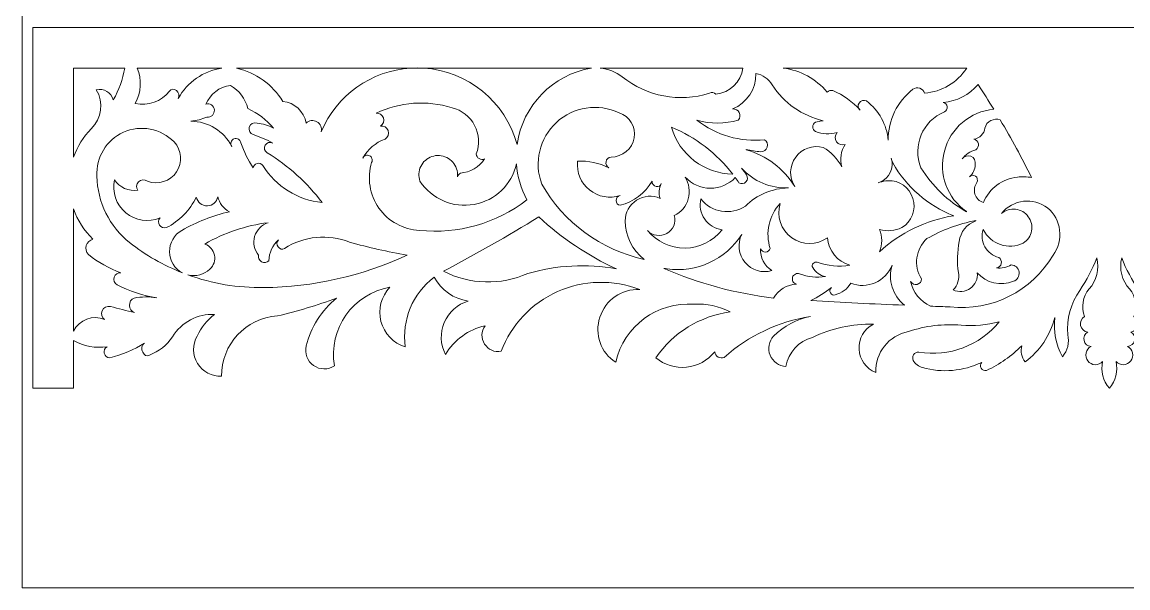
# Model space of a CAD drawing. Header units: millimetres. Extents: x 4332 to 4576, y 671 to 926.
# Drawn here: x 4332.3 to 4435.1, y 670.6 to 723.1 of the extents above; entities that cross this region are included whole.
import ezdxf

# ---------------------------------------------------------------- set-up
doc = ezdxf.new("R2010")
doc.units = ezdxf.units.MM
doc.header["$MEASUREMENT"] = 0
doc.layers.add('SITARA ALL', color=18, linetype='Continuous', true_color=0x000000)

msp = doc.modelspace()

# ---------------------------------------------------------------- linework, layer by layer
at = {"layer": 'SITARA ALL', "lineweight": 9}
for points, knots in [([(4332.34, 792.56), (4332.34, 792.56), (4576.34, 792.56), (4576.34, 792.56), (4576.34, 792.56), (4576.34, 670.56), (4576.34, 670.56), (4576.34, 670.56), (4332.34, 670.56), (4332.34, 670.56), (4332.34, 670.56), (4332.34, 792.56), (4332.34, 792.56)], [0, 0, 0, 0, 0.25, 0.25, 0.25, 0.5, 0.5, 0.5, 0.75, 0.75, 0.75, 1, 1, 1, 1]), ([(4533.34, 722.58), (4533.34, 722.58), (4463.62, 722.58), (4463.62, 722.58), (4463.62, 722.58), (4433.34, 722.58), (4433.34, 722.58), (4433.34, 722.58), (4403.05, 722.58), (4403.05, 722.58), (4403.05, 722.58), (4333.34, 722.58), (4333.34, 722.58), (4333.34, 722.58), (4333.34, 689.09), (4333.34, 689.09), (4333.34, 689.09), (4337.11, 689.09), (4337.11, 689.09), (4337.11, 689.09), (4337.11, 693.52), (4337.11, 693.52), (4338.05, 692.99), (4339.15, 692.79), (4340.23, 692.95), (4340.01, 692.82), (4339.91, 692.58), (4339.97, 692.34), (4340.03, 692.1), (4340.23, 691.93), (4340.48, 691.92), (4341.63, 692.2), (4342.72, 692.66), (4343.72, 693.29), (4343.44, 693.1), (4343.36, 692.73), (4343.54, 692.45), (4343.72, 692.16), (4343.88, 692), (4344.17, 692.17), (4345.04, 692.5), (4345.79, 693.09), (4346.31, 693.87), (4347.13, 695.22), (4348.63, 696.02), (4350.21, 695.95), (4349.53, 695.41), (4348.97, 694.73), (4348.59, 693.94), (4348.14, 693.15), (4348.16, 692.17), (4348.64, 691.4), (4349.11, 690.62), (4349.96, 690.16), (4350.87, 690.2), (4350.83, 693.15), (4353.11, 695.61), (4356.05, 695.81), (4357.91, 696.24), (4359.75, 696.79), (4361.54, 697.46), (4360.15, 696.32), (4359.16, 694.76), (4358.72, 693.02), (4358.56, 692.33), (4358.83, 691.61), (4359.42, 691.2), (4360, 690.8), (4360.76, 690.78), (4361.35, 691.18), (4360.76, 694.61), (4363.08, 697.87), (4366.51, 698.47), (4365.69, 697.63), (4365.38, 696.43), (4365.67, 695.3), (4365.96, 694.17), (4366.81, 693.27), (4367.93, 692.94), (4367.59, 695.42), (4368.62, 697.89), (4370.62, 699.4), (4371.26, 698.19), (4372.43, 697.37), (4373.79, 697.19), (4372.79, 696.89), (4371.97, 696.16), (4371.56, 695.2), (4371.15, 694.24), (4371.18, 693.16), (4371.66, 692.23), (4372.48, 693.58), (4373.81, 694.54), (4375.34, 694.9), (4374.98, 694.39), (4374.96, 693.72), (4375.3, 693.2), (4375.63, 692.68), (4376.23, 692.41), (4376.84, 692.52), (4377.78, 694.99), (4379.66, 696.99), (4382.08, 698.07), (4384.49, 699.14), (4387.25, 699.21), (4389.71, 698.25), (4388.04, 698.34), (4386.52, 697.29), (4386.01, 695.69), (4385.5, 694.1), (4386.08, 692.4), (4387.49, 691.5), (4388.23, 694.86), (4391.34, 697.16), (4394.77, 696.89), (4395.93, 696.97), (4397.08, 696.72), (4398.11, 696.18), (4395.31, 695.79), (4392.81, 694.25), (4391.21, 691.93), (4392, 691.26), (4393.03, 690.94), (4394.06, 691.04), (4395.09, 691.15), (4396.03, 691.66), (4396.68, 692.47), (4396.7, 692.27), (4396.81, 692.09), (4396.99, 691.99), (4397.16, 691.89), (4397.37, 691.88), (4397.55, 691.96), (4399.81, 693.97), (4402.6, 695.29), (4405.59, 695.76), (4404.29, 695.51), (4403.1, 694.87), (4402.15, 693.94), (4401.71, 693.46), (4401.58, 692.77), (4401.82, 692.16), (4402.07, 691.56), (4402.64, 691.15), (4403.3, 691.12), (4403.52, 692.42), (4404.48, 693.47), (4405.75, 693.81), (4407.52, 694.65), (4409.46, 695.07), (4411.42, 695.05), (4410.56, 694.6), (4410.04, 693.69), (4410.09, 692.72), (4410.14, 691.75), (4410.74, 690.91), (4411.64, 690.55), (4411.57, 692.39), (4412.86, 694.01), (4414.68, 694.35), (4416.25, 694.89), (4417.91, 695.09), (4419.57, 694.95), (4420.76, 694.85), (4421.96, 694.95), (4423.12, 695.26), (4421.31, 693.05), (4418.45, 691.98), (4415.63, 692.45), (4415.44, 692.45), (4415.27, 692.36), (4415.16, 692.2), (4415.06, 692.05), (4415.04, 691.85), (4415.11, 691.68), (4415.31, 691.36), (4415.62, 691.12), (4415.98, 691.01), (4417.81, 690.5), (4419.76, 690.67), (4421.48, 691.49), (4421.35, 691.34), (4421.33, 691.12), (4421.43, 690.95), (4421.54, 690.78), (4421.73, 690.69), (4421.93, 690.74), (4423.15, 691.31), (4424.26, 692.09), (4425.21, 693.04), (4425.07, 692.52), (4425.18, 691.96), (4425.52, 691.53), (4426.88, 692.55), (4427.85, 694), (4428.27, 695.65), (4428.12, 694.39), (4428.37, 693.12), (4428.99, 692.02), (4429.46, 692.59), (4429.64, 693.34), (4429.47, 694.06), (4429.36, 695.53), (4429.76, 696.98), (4430.6, 698.18), (4431.23, 699.13), (4431.76, 700.13), (4432.18, 701.19), (4432.44, 700.17), (4432.17, 699.08), (4431.46, 698.31), (4430.87, 697.59), (4430.71, 696.61), (4431.04, 695.74), (4430.75, 695.58), (4430.59, 695.25), (4430.66, 694.92), (4430.73, 694.59), (4431, 694.34), (4431.33, 694.31), (4431.05, 694.16), (4430.91, 693.83), (4430.99, 693.52), (4431.06, 693.21), (4431.32, 692.99), (4431.64, 692.97), (4431.41, 692.85), (4431.23, 692.63), (4431.18, 692.37), (4431.12, 692.11), (4431.18, 691.84), (4431.34, 691.63), (4431.5, 691.42), (4431.75, 691.29), (4432.02, 691.28), (4432.28, 691.27), (4432.54, 691.38), (4432.72, 691.58), (4432.51, 690.7), (4432.74, 689.77), (4433.34, 689.09), (4433.94, 689.77), (4434.17, 690.7), (4433.96, 691.58), (4434.13, 691.38), (4434.39, 691.27), (4434.66, 691.28), (4434.92, 691.29), (4435.17, 691.42), (4435.33, 691.63), (4435.49, 691.84), (4435.55, 692.11), (4435.5, 692.37), (4435.44, 692.63), (4435.27, 692.85), (4435.03, 692.97), (4435.35, 692.99), (4435.62, 693.22), (4435.69, 693.53), (4435.76, 693.84), (4435.62, 694.16), (4435.34, 694.31), (4435.68, 694.35), (4435.95, 694.6), (4436.01, 694.93), (4436.08, 695.26), (4435.93, 695.59), (4435.63, 695.74), (4435.96, 696.61), (4435.8, 697.59), (4435.22, 698.31), (4434.5, 699.08), (4434.23, 700.17), (4434.49, 701.19), (4434.91, 700.13), (4435.44, 699.13), (4436.08, 698.18), (4436.91, 696.98), (4437.31, 695.53), (4437.2, 694.06), (4437.03, 693.34), (4437.21, 692.59), (4437.68, 692.02), (4438.3, 693.12), (4438.56, 694.39), (4438.4, 695.65), (4438.82, 694), (4439.79, 692.55), (4441.16, 691.53), (4441.49, 691.96), (4441.6, 692.52), (4441.46, 693.04), (4442.42, 692.09), (4443.53, 691.31), (4444.74, 690.74), (4444.94, 690.7), (4445.14, 690.78), (4445.24, 690.95), (4445.34, 691.13), (4445.32, 691.34), (4445.19, 691.49), (4446.91, 690.67), (4448.86, 690.5), (4450.7, 691.01), (4451.06, 691.12), (4451.36, 691.36), (4451.56, 691.68), (4451.63, 691.85), (4451.61, 692.05), (4451.51, 692.21), (4451.4, 692.36), (4451.23, 692.45), (4451.04, 692.45), (4448.22, 691.97), (4445.37, 693.05), (4443.56, 695.26), (4444.71, 694.95), (4445.91, 694.85), (4447.1, 694.95), (4448.76, 695.09), (4450.43, 694.89), (4452, 694.35), (4453.81, 694.01), (4455.1, 692.39), (4455.03, 690.55), (4455.93, 690.91), (4456.53, 691.77), (4456.58, 692.73), (4456.63, 693.7), (4456.12, 694.6), (4455.26, 695.05), (4457.22, 695.07), (4459.16, 694.65), (4460.93, 693.81), (4462.2, 693.47), (4463.15, 692.42), (4463.38, 691.12), (4464.03, 691.15), (4464.61, 691.56), (4464.85, 692.17), (4465.1, 692.78), (4464.97, 693.47), (4464.52, 693.94), (4463.58, 694.87), (4462.38, 695.51), (4461.09, 695.76), (4464.07, 695.29), (4466.86, 693.97), (4469.12, 691.96), (4469.3, 691.88), (4469.51, 691.89), (4469.69, 691.99), (4469.86, 692.09), (4469.97, 692.27), (4469.99, 692.47), (4470.64, 691.66), (4471.58, 691.14), (4472.62, 691.04), (4473.65, 690.94), (4474.67, 691.26), (4475.46, 691.93), (4473.86, 694.25), (4471.36, 695.79), (4468.57, 696.18), (4469.59, 696.72), (4470.74, 696.97), (4471.9, 696.89), (4475.33, 697.17), (4478.44, 694.86), (4479.18, 691.5), (4480.58, 692.42), (4481.18, 694.17), (4480.64, 695.76), (4480.1, 697.34), (4478.63, 698.37), (4476.96, 698.25), (4479.42, 699.21), (4482.17, 699.15), (4484.58, 698.07), (4487, 697), (4488.89, 694.99), (4489.83, 692.52), (4490.44, 692.41), (4491.05, 692.69), (4491.38, 693.21), (4491.71, 693.74), (4491.69, 694.4), (4491.33, 694.9), (4492.87, 694.54), (4494.19, 693.58), (4495.01, 692.23), (4495.49, 693.16), (4495.52, 694.25), (4495.11, 695.21), (4494.7, 696.17), (4493.89, 696.89), (4492.89, 697.19), (4494.24, 697.37), (4495.42, 698.19), (4496.05, 699.4), (4498.06, 697.9), (4499.08, 695.42), (4498.74, 692.94), (4499.86, 693.28), (4500.72, 694.18), (4501.01, 695.31), (4501.3, 696.44), (4500.98, 697.63), (4500.16, 698.47), (4503.6, 697.88), (4505.91, 694.61), (4505.32, 691.18), (4505.92, 690.79), (4506.69, 690.8), (4507.27, 691.21), (4507.85, 691.62), (4508.12, 692.33), (4507.95, 693.02), (4507.51, 694.76), (4506.52, 696.32), (4505.13, 697.46), (4506.92, 696.79), (4508.76, 696.24), (4510.62, 695.81), (4513.56, 695.61), (4515.84, 693.15), (4515.8, 690.2), (4516.71, 690.17), (4517.57, 690.63), (4518.04, 691.41), (4518.51, 692.18), (4518.53, 693.15), (4518.08, 693.94), (4517.7, 694.73), (4517.15, 695.41), (4516.46, 695.95), (4518.04, 696.02), (4519.54, 695.22), (4520.37, 693.87), (4520.88, 693.09), (4521.63, 692.5), (4522.5, 692.17), (4522.83, 692.11), (4523.15, 692.33), (4523.21, 692.65), (4523.28, 692.98), (4523.28, 693.21), (4522.95, 693.29), (4523.95, 692.66), (4525.05, 692.2), (4526.2, 691.92), (4526.44, 691.94), (4526.65, 692.11), (4526.7, 692.35), (4526.76, 692.58), (4526.66, 692.83), (4526.45, 692.95), (4527.52, 692.79), (4528.62, 692.99), (4529.57, 693.52), (4529.57, 693.52), (4529.57, 689.09), (4529.57, 689.09), (4529.57, 689.09), (4533.34, 689.09), (4533.34, 689.09), (4533.34, 689.09), (4533.34, 722.58), (4533.34, 722.58)], [0, 0, 0, 0, 0.00641, 0.00641, 0.00641, 0.012821, 0.012821, 0.012821, 0.019231, 0.019231, 0.019231, 0.025641, 0.025641, 0.025641, 0.032051, 0.032051, 0.032051, 0.038462, 0.038462, 0.038462, 0.044872, 0.044872, 0.044872, 0.051282, 0.051282, 0.051282, 0.057692, 0.057692, 0.057692, 0.064103, 0.064103, 0.064103, 0.070513, 0.070513, 0.070513, 0.076923, 0.076923, 0.076923, 0.083333, 0.083333, 0.083333, 0.089744, 0.089744, 0.089744, 0.096154, 0.096154, 0.096154, 0.102564, 0.102564, 0.102564, 0.108974, 0.108974, 0.108974, 0.115385, 0.115385, 0.115385, 0.121795, 0.121795, 0.121795, 0.128205, 0.128205, 0.128205, 0.134615, 0.134615, 0.134615, 0.141026, 0.141026, 0.141026, 0.147436, 0.147436, 0.147436, 0.153846, 0.153846, 0.153846, 0.160256, 0.160256, 0.160256, 0.166667, 0.166667, 0.166667, 0.173077, 0.173077, 0.173077, 0.179487, 0.179487, 0.179487, 0.185897, 0.185897, 0.185897, 0.192308, 0.192308, 0.192308, 0.198718, 0.198718, 0.198718, 0.205128, 0.205128, 0.205128, 0.211538, 0.211538, 0.211538, 0.217949, 0.217949, 0.217949, 0.224359, 0.224359, 0.224359, 0.230769, 0.230769, 0.230769, 0.237179, 0.237179, 0.237179, 0.24359, 0.24359, 0.24359, 0.25, 0.25, 0.25, 0.25641, 0.25641, 0.25641, 0.262821, 0.262821, 0.262821, 0.269231, 0.269231, 0.269231, 0.275641, 0.275641, 0.275641, 0.282051, 0.282051, 0.282051, 0.288462, 0.288462, 0.288462, 0.294872, 0.294872, 0.294872, 0.301282, 0.301282, 0.301282, 0.307692, 0.307692, 0.307692, 0.314103, 0.314103, 0.314103, 0.320513, 0.320513, 0.320513, 0.326923, 0.326923, 0.326923, 0.333333, 0.333333, 0.333333, 0.339744, 0.339744, 0.339744, 0.346154, 0.346154, 0.346154, 0.352564, 0.352564, 0.352564, 0.358974, 0.358974, 0.358974, 0.365385, 0.365385, 0.365385, 0.371795, 0.371795, 0.371795, 0.378205, 0.378205, 0.378205, 0.384615, 0.384615, 0.384615, 0.391026, 0.391026, 0.391026, 0.397436, 0.397436, 0.397436, 0.403846, 0.403846, 0.403846, 0.410256, 0.410256, 0.410256, 0.416667, 0.416667, 0.416667, 0.423077, 0.423077, 0.423077, 0.429487, 0.429487, 0.429487, 0.435897, 0.435897, 0.435897, 0.442308, 0.442308, 0.442308, 0.448718, 0.448718, 0.448718, 0.455128, 0.455128, 0.455128, 0.461538, 0.461538, 0.461538, 0.467949, 0.467949, 0.467949, 0.474359, 0.474359, 0.474359, 0.480769, 0.480769, 0.480769, 0.487179, 0.487179, 0.487179, 0.49359, 0.49359, 0.49359, 0.5, 0.5, 0.5, 0.50641, 0.50641, 0.50641, 0.512821, 0.512821, 0.512821, 0.519231, 0.519231, 0.519231, 0.525641, 0.525641, 0.525641, 0.532051, 0.532051, 0.532051, 0.538462, 0.538462, 0.538462, 0.544872, 0.544872, 0.544872, 0.551282, 0.551282, 0.551282, 0.557692, 0.557692, 0.557692, 0.564103, 0.564103, 0.564103, 0.570513, 0.570513, 0.570513, 0.576923, 0.576923, 0.576923, 0.583333, 0.583333, 0.583333, 0.589744, 0.589744, 0.589744, 0.596154, 0.596154, 0.596154, 0.602564, 0.602564, 0.602564, 0.608974, 0.608974, 0.608974, 0.615385, 0.615385, 0.615385, 0.621795, 0.621795, 0.621795, 0.628205, 0.628205, 0.628205, 0.634615, 0.634615, 0.634615, 0.641026, 0.641026, 0.641026, 0.647436, 0.647436, 0.647436, 0.653846, 0.653846, 0.653846, 0.660256, 0.660256, 0.660256, 0.666667, 0.666667, 0.666667, 0.673077, 0.673077, 0.673077, 0.679487, 0.679487, 0.679487, 0.685897, 0.685897, 0.685897, 0.692308, 0.692308, 0.692308, 0.698718, 0.698718, 0.698718, 0.705128, 0.705128, 0.705128, 0.711538, 0.711538, 0.711538, 0.717949, 0.717949, 0.717949, 0.724359, 0.724359, 0.724359, 0.730769, 0.730769, 0.730769, 0.737179, 0.737179, 0.737179, 0.74359, 0.74359, 0.74359, 0.75, 0.75, 0.75, 0.75641, 0.75641, 0.75641, 0.762821, 0.762821, 0.762821, 0.769231, 0.769231, 0.769231, 0.775641, 0.775641, 0.775641, 0.782051, 0.782051, 0.782051, 0.788462, 0.788462, 0.788462, 0.794872, 0.794872, 0.794872, 0.801282, 0.801282, 0.801282, 0.807692, 0.807692, 0.807692, 0.814103, 0.814103, 0.814103, 0.820513, 0.820513, 0.820513, 0.826923, 0.826923, 0.826923, 0.833333, 0.833333, 0.833333, 0.839744, 0.839744, 0.839744, 0.846154, 0.846154, 0.846154, 0.852564, 0.852564, 0.852564, 0.858974, 0.858974, 0.858974, 0.865385, 0.865385, 0.865385, 0.871795, 0.871795, 0.871795, 0.878205, 0.878205, 0.878205, 0.884615, 0.884615, 0.884615, 0.891026, 0.891026, 0.891026, 0.897436, 0.897436, 0.897436, 0.903846, 0.903846, 0.903846, 0.910256, 0.910256, 0.910256, 0.916667, 0.916667, 0.916667, 0.923077, 0.923077, 0.923077, 0.929487, 0.929487, 0.929487, 0.935897, 0.935897, 0.935897, 0.942308, 0.942308, 0.942308, 0.948718, 0.948718, 0.948718, 0.955128, 0.955128, 0.955128, 0.961538, 0.961538, 0.961538, 0.967949, 0.967949, 0.967949, 0.974359, 0.974359, 0.974359, 0.980769, 0.980769, 0.980769, 0.987179, 0.987179, 0.987179, 0.99359, 0.99359, 0.99359, 1, 1, 1, 1]), ([(4341.88, 718.81), (4341.69, 717.78), (4341.33, 716.78), (4340.81, 715.87), (4340.61, 716.55), (4339.92, 716.96), (4339.23, 716.8), (4339.93, 715.64), (4339.74, 714.14), (4338.76, 713.19), (4338.02, 712.44), (4337.46, 711.53), (4337.11, 710.53), (4337.11, 710.53), (4337.11, 718.81), (4337.11, 718.81), (4337.11, 718.81), (4341.88, 718.81), (4341.88, 718.81)], [0, 0, 0, 0, 0.166667, 0.166667, 0.166667, 0.333333, 0.333333, 0.333333, 0.5, 0.5, 0.5, 0.666667, 0.666667, 0.666667, 0.833333, 0.833333, 0.833333, 1, 1, 1, 1]), ([(4350.89, 718.81), (4349.18, 718.55), (4347.68, 717.51), (4346.84, 716), (4346.98, 716.24), (4346.91, 716.56), (4346.67, 716.72), (4346.43, 716.88), (4346.19, 716.91), (4346.02, 716.68), (4345.28, 715.71), (4344.04, 715.26), (4342.85, 715.54), (4343.39, 716.55), (4343.46, 717.75), (4343.04, 718.81), (4343.04, 718.81), (4350.89, 718.81), (4350.89, 718.81)], [0, 0, 0, 0, 0.166667, 0.166667, 0.166667, 0.333333, 0.333333, 0.333333, 0.5, 0.5, 0.5, 0.666667, 0.666667, 0.666667, 0.833333, 0.833333, 0.833333, 1, 1, 1, 1]), ([(4385.22, 718.81), (4381.63, 718.2), (4378.84, 715.34), (4378.32, 711.73), (4377.23, 715.71), (4373.74, 718.56), (4369.62, 718.81), (4369.62, 718.81), (4368.43, 718.81), (4368.43, 718.81), (4364.76, 718.58), (4361.55, 716.3), (4360.13, 712.91), (4360.22, 713.27), (4360.05, 713.65), (4359.72, 713.83), (4359.39, 714.02), (4358.99, 713.97), (4358.72, 713.7), (4358.54, 714.79), (4357.65, 715.62), (4356.55, 715.72), (4355.6, 717.29), (4354.05, 718.4), (4352.26, 718.81), (4352.26, 718.81), (4368.43, 718.81), (4368.43, 718.81), (4368.83, 718.83), (4369.22, 718.83), (4369.62, 718.81), (4369.62, 718.81), (4385.22, 718.81), (4385.22, 718.81)], [0, 0, 0, 0, 0.090909, 0.090909, 0.090909, 0.181818, 0.181818, 0.181818, 0.272727, 0.272727, 0.272727, 0.363636, 0.363636, 0.363636, 0.454545, 0.454545, 0.454545, 0.545455, 0.545455, 0.545455, 0.636364, 0.636364, 0.636364, 0.727273, 0.727273, 0.727273, 0.818182, 0.818182, 0.818182, 0.909091, 0.909091, 0.909091, 1, 1, 1, 1]), ([(4399.3, 718.81), (4399.11, 717.53), (4398.08, 716.54), (4396.79, 716.4), (4396.64, 716.56), (4396.39, 716.6), (4396.2, 716.48), (4393.4, 715.6), (4390.35, 716.18), (4388.08, 718.01), (4387.48, 718.46), (4386.78, 718.74), (4386.05, 718.81), (4386.05, 718.81), (4399.3, 718.81), (4399.3, 718.81)], [0, 0, 0, 0, 0.2, 0.2, 0.2, 0.4, 0.4, 0.4, 0.6, 0.6, 0.6, 0.8, 0.8, 0.8, 1, 1, 1, 1]), ([(4395.03, 713.97), (4396.29, 713.61), (4397.62, 713.62), (4398.87, 713.99), (4399.04, 714.18), (4399.08, 714.46), (4398.96, 714.69), (4398.84, 714.92), (4398.6, 715.05), (4398.34, 715.02), (4399.67, 715.56), (4400.53, 716.86), (4400.5, 718.3)], [0, 0, 0, 0, 0.2, 0.2, 0.2, 0.4, 0.4, 0.4, 0.6, 0.6, 0.6, 1, 1, 1, 1]), ([(4408.8, 711.73), (4408.39, 711.12), (4408.28, 710.35), (4408.5, 709.64), (4408.1, 710.39), (4407.5, 711.01), (4406.77, 711.45), (4405.8, 711.71), (4404.78, 711.34), (4404.2, 710.54), (4403.61, 709.73), (4403.57, 708.67), (4404.11, 707.83), (4403.09, 709.5), (4401.48, 710.71), (4399.6, 711.23), (4399.6, 711.23), (4399.6, 711.25), (4399.6, 711.25), (4400.04, 711.16), (4400.5, 711.09), (4400.95, 711.05), (4401.22, 711.04), (4401.47, 711.22), (4401.55, 711.48), (4401.63, 711.74), (4401.54, 712.01), (4401.31, 712.16), (4399.06, 711.93), (4396.81, 712.58), (4395.03, 713.97), (4396.29, 713.61), (4397.62, 713.62), (4398.87, 713.99), (4399.04, 714.18), (4399.08, 714.46), (4398.96, 714.69), (4398.84, 714.92), (4398.6, 715.05), (4398.34, 715.02), (4399.67, 715.56), (4400.53, 716.86), (4400.5, 718.3), (4401.13, 718.2), (4401.69, 717.81), (4402.01, 717.25), (4403.1, 715.57), (4404.81, 714.38), (4406.77, 713.93), (4406.52, 713.9), (4406.27, 713.85), (4406.03, 713.78), (4405.87, 713.7), (4405.78, 713.53), (4405.78, 713.35), (4405.78, 713.18), (4405.88, 713.01), (4406.04, 712.93), (4406.68, 712.69), (4407.38, 712.64), (4408.04, 712.82), (4407.83, 712.58), (4407.81, 712.23), (4407.99, 711.97), (4408.18, 711.71), (4408.51, 711.61), (4408.8, 711.73)], [0, 0, 0, 0, 0.045455, 0.045455, 0.045455, 0.090909, 0.090909, 0.090909, 0.136364, 0.136364, 0.136364, 0.181818, 0.181818, 0.181818, 0.227273, 0.227273, 0.227273, 0.272727, 0.272727, 0.272727, 0.318182, 0.318182, 0.318182, 0.363636, 0.363636, 0.363636, 0.409091, 0.409091, 0.409091, 0.454545, 0.454545, 0.454545, 0.5, 0.5, 0.5, 0.545455, 0.545455, 0.545455, 0.590909, 0.590909, 0.590909, 0.636364, 0.636364, 0.636364, 0.681818, 0.681818, 0.681818, 0.727273, 0.727273, 0.727273, 0.772727, 0.772727, 0.772727, 0.818182, 0.818182, 0.818182, 0.863636, 0.863636, 0.863636, 0.909091, 0.909091, 0.909091, 0.954545, 0.954545, 0.954545, 1, 1, 1, 1]), ([(4420.09, 718.81), (4419.22, 717.47), (4417.77, 716.61), (4416.18, 716.49), (4416.1, 716.7), (4415.94, 716.87), (4415.73, 716.94), (4415.51, 717.01), (4415.28, 716.98), (4415.1, 716.85), (4413.63, 715.73), (4412.78, 713.97), (4412.8, 712.12), (4412.66, 713.56), (4411.93, 714.87), (4410.79, 715.76), (4410.55, 715.89), (4410.25, 715.81), (4410.1, 715.57), (4409.95, 715.34), (4409.96, 715.08), (4410.18, 714.92), (4409.49, 715.7), (4408.62, 716.32), (4407.66, 716.72), (4407.47, 716.78), (4407.26, 716.73), (4407.12, 716.59), (4406.09, 717.81), (4404.64, 718.61), (4403.05, 718.81), (4403.05, 718.81), (4420.09, 718.81), (4420.09, 718.81)], [0, 0, 0, 0, 0.090909, 0.090909, 0.090909, 0.181818, 0.181818, 0.181818, 0.272727, 0.272727, 0.272727, 0.363636, 0.363636, 0.363636, 0.454545, 0.454545, 0.454545, 0.545455, 0.545455, 0.545455, 0.636364, 0.636364, 0.636364, 0.727273, 0.727273, 0.727273, 0.818182, 0.818182, 0.818182, 0.909091, 0.909091, 0.909091, 1, 1, 1, 1]), ([(4360.21, 706.33), (4358.81, 708.18), (4357.08, 709.75), (4355.1, 710.95), (4354.86, 711.1), (4354.78, 711.42), (4354.92, 711.66), (4355.06, 711.91), (4355.39, 711.99), (4355.64, 711.85), (4355.05, 712.17), (4354.44, 712.43), (4353.81, 712.64), (4353.52, 712.73), (4353.35, 713.04), (4353.44, 713.34), (4353.53, 713.63), (4353.86, 713.8), (4354.16, 713.71), (4354.69, 713.65), (4355.21, 713.49), (4355.69, 713.25), (4355.03, 714.01), (4354.22, 714.63), (4353.31, 715.06), (4353.08, 715.97), (4352.49, 716.74), (4351.69, 717.21), (4350.67, 717.07), (4349.81, 716.42), (4349.41, 715.48), (4349.59, 715.53), (4349.78, 715.49), (4349.93, 715.39), (4350.08, 715.28), (4350.18, 715.11), (4350.2, 714.92), (4350.21, 714.73), (4350.14, 714.55), (4350.01, 714.42), (4349.87, 714.29), (4349.69, 714.23), (4349.5, 714.25), (4349.02, 714.07), (4348.53, 713.95), (4348.02, 713.88), (4349.62, 713.87), (4351.09, 712.97), (4351.82, 711.55), (4351.74, 711.66), (4351.71, 711.81), (4351.75, 711.95), (4351.79, 712.08), (4351.89, 712.2), (4352.02, 712.25), (4352.16, 712.3), (4352.31, 712.29), (4352.43, 712.22), (4352.55, 712.15), (4352.63, 712.02), (4352.65, 711.88), (4352.95, 711.06), (4353.34, 710.27), (4353.81, 709.54), (4353.83, 709.74), (4353.97, 709.91), (4354.17, 709.96), (4354.37, 710.01), (4354.58, 709.93), (4354.7, 709.77), (4355.9, 707.83), (4357.94, 706.56), (4360.21, 706.33)], [0, 0, 0, 0, 0.041667, 0.041667, 0.041667, 0.083333, 0.083333, 0.083333, 0.125, 0.125, 0.125, 0.166667, 0.166667, 0.166667, 0.208333, 0.208333, 0.208333, 0.25, 0.25, 0.25, 0.291667, 0.291667, 0.291667, 0.333333, 0.333333, 0.333333, 0.375, 0.375, 0.375, 0.416667, 0.416667, 0.416667, 0.458333, 0.458333, 0.458333, 0.5, 0.5, 0.5, 0.541667, 0.541667, 0.541667, 0.583333, 0.583333, 0.583333, 0.625, 0.625, 0.625, 0.666667, 0.666667, 0.666667, 0.708333, 0.708333, 0.708333, 0.75, 0.75, 0.75, 0.791667, 0.791667, 0.791667, 0.833333, 0.833333, 0.833333, 0.875, 0.875, 0.875, 0.916667, 0.916667, 0.916667, 0.958333, 0.958333, 0.958333, 1, 1, 1, 1]), ([(4422.61, 714.99), (4420.41, 714.79), (4418.57, 713.24), (4418.02, 711.1), (4417.46, 708.97), (4418.26, 706.74), (4420.07, 705.5), (4420.07, 705.5), (4420.07, 705.47), (4420.07, 705.47), (4418.35, 706.46), (4416.89, 707.86), (4415.84, 709.55), (4415.01, 711.59), (4415.99, 713.92), (4418.03, 714.75), (4418.2, 714.84), (4418.3, 715.03), (4418.27, 715.23), (4418.25, 715.42), (4418.11, 715.58), (4417.91, 715.62), (4419.17, 715.73), (4420.32, 716.32), (4421.14, 717.28), (4421.64, 716.52), (4422.13, 715.76), (4422.61, 714.99)], [0, 0, 0, 0, 0.111111, 0.111111, 0.111111, 0.222222, 0.222222, 0.222222, 0.333333, 0.333333, 0.333333, 0.444444, 0.444444, 0.444444, 0.555556, 0.555556, 0.555556, 0.666667, 0.666667, 0.666667, 0.777778, 0.777778, 0.777778, 0.888889, 0.888889, 0.888889, 1, 1, 1, 1]), ([(4379.23, 706.59), (4376.4, 704.39), (4372.82, 703.37), (4369.25, 703.75), (4367.75, 703.82), (4366.36, 704.58), (4365.49, 705.81), (4364.62, 707.04), (4364.37, 708.61), (4364.81, 710.06), (4364.87, 710.17), (4364.88, 710.29), (4364.84, 710.41), (4364.8, 710.53), (4364.72, 710.63), (4364.61, 710.68), (4364.49, 710.74), (4364.36, 710.74), (4364.25, 710.7), (4364.13, 710.66), (4364.04, 710.57), (4363.99, 710.45), (4364.44, 711.27), (4365.18, 711.9), (4366.06, 712.22), (4366.33, 712.38), (4366.45, 712.71), (4366.34, 713.01), (4366.22, 713.3), (4365.94, 713.48), (4365.63, 713.42), (4365.89, 713.58), (4366.01, 713.9), (4365.91, 714.19), (4365.8, 714.48), (4365.53, 714.66), (4365.22, 714.62), (4367.43, 715.68), (4369.95, 715.86), (4372.28, 715.13), (4373.18, 714.91), (4373.94, 714.31), (4374.37, 713.49), (4374.8, 712.67), (4374.86, 711.7), (4374.53, 710.84), (4374.54, 710.66), (4374.64, 710.5), (4374.79, 710.41), (4374.95, 710.32), (4375.14, 710.31), (4375.3, 710.38), (4374.79, 709.62), (4373.96, 709.14), (4373.05, 709.06), (4372.93, 708.98), (4372.84, 708.86), (4372.77, 708.73), (4372.83, 708.98), (4372.8, 709.25), (4372.68, 709.47), (4372.53, 709.93), (4372.21, 710.3), (4371.78, 710.51), (4371.35, 710.73), (4370.86, 710.76), (4370.41, 710.6), (4369.95, 710.45), (4369.58, 710.12), (4369.37, 709.69), (4369.16, 709.26), (4369.14, 708.77), (4369.29, 708.32), (4370.39, 706.65), (4372.37, 705.8), (4374.33, 706.16), (4376.29, 706.52), (4377.84, 707.99), (4378.26, 709.94), (4378.35, 708.77), (4378.67, 707.63), (4379.23, 706.59)], [0, 0, 0, 0, 0.037037, 0.037037, 0.037037, 0.074074, 0.074074, 0.074074, 0.111111, 0.111111, 0.111111, 0.148148, 0.148148, 0.148148, 0.185185, 0.185185, 0.185185, 0.222222, 0.222222, 0.222222, 0.259259, 0.259259, 0.259259, 0.296296, 0.296296, 0.296296, 0.333333, 0.333333, 0.333333, 0.37037, 0.37037, 0.37037, 0.407407, 0.407407, 0.407407, 0.444444, 0.444444, 0.444444, 0.481481, 0.481481, 0.481481, 0.518519, 0.518519, 0.518519, 0.555556, 0.555556, 0.555556, 0.592593, 0.592593, 0.592593, 0.62963, 0.62963, 0.62963, 0.666667, 0.666667, 0.666667, 0.703704, 0.703704, 0.703704, 0.740741, 0.740741, 0.740741, 0.777778, 0.777778, 0.777778, 0.814815, 0.814815, 0.814815, 0.851852, 0.851852, 0.851852, 0.888889, 0.888889, 0.888889, 0.925926, 0.925926, 0.925926, 0.962963, 0.962963, 0.962963, 1, 1, 1, 1]), ([(4391.61, 706.72), (4390.9, 707.04), (4390.07, 706.97), (4389.42, 706.55), (4388.76, 706.13), (4388.37, 705.41), (4388.36, 704.63), (4388.36, 703.24), (4389.02, 701.92), (4390.13, 701.06), (4386.11, 701.93), (4382.64, 704.47), (4380.61, 708.05), (4379.86, 710.05), (4380.4, 712.31), (4381.97, 713.77), (4383.54, 715.22), (4385.87, 715.57), (4387.81, 714.67), (4388.78, 714.33), (4389.37, 713.35), (4389.2, 712.33), (4389.04, 711.32), (4388.09, 710.57), (4387.06, 710.55), (4386.82, 710.53), (4386.62, 710.36), (4386.58, 710.12), (4386.53, 709.89), (4386.64, 709.66), (4386.85, 709.55), (4385.95, 710.02), (4384.94, 710.23), (4383.94, 710.16), (4383.83, 709.14), (4384.25, 708.14), (4385.05, 707.5), (4385.85, 706.86), (4386.92, 706.66), (4387.89, 706.98), (4387.67, 706.94), (4387.51, 706.74), (4387.52, 706.52), (4387.53, 706.29), (4387.68, 706.11), (4387.9, 706.08), (4389.15, 706.4), (4390.21, 707.21), (4390.86, 708.31), (4390.84, 708.08), (4391.01, 707.86), (4391.24, 707.83), (4391.48, 707.8), (4391.67, 707.86), (4391.71, 708.09), (4391.5, 707.66), (4391.46, 707.17), (4391.61, 706.72)], [0, 0, 0, 0, 0.052632, 0.052632, 0.052632, 0.105263, 0.105263, 0.105263, 0.157895, 0.157895, 0.157895, 0.210526, 0.210526, 0.210526, 0.263158, 0.263158, 0.263158, 0.315789, 0.315789, 0.315789, 0.368421, 0.368421, 0.368421, 0.421053, 0.421053, 0.421053, 0.473684, 0.473684, 0.473684, 0.526316, 0.526316, 0.526316, 0.578947, 0.578947, 0.578947, 0.631579, 0.631579, 0.631579, 0.684211, 0.684211, 0.684211, 0.736842, 0.736842, 0.736842, 0.789474, 0.789474, 0.789474, 0.842105, 0.842105, 0.842105, 0.894737, 0.894737, 0.894737, 0.947368, 0.947368, 0.947368, 1, 1, 1, 1]), ([(4426.11, 708.66), (4425.21, 710.48), (4424.24, 712.26), (4423.2, 714), (4422.91, 714.11), (4422.6, 714.08), (4422.32, 713.94), (4422.05, 713.8), (4421.85, 713.55), (4421.77, 713.25), (4421.73, 712.7), (4421.29, 712.27), (4420.74, 712.22), (4420.96, 712.18), (4421.13, 712.01), (4421.17, 711.79), (4421.21, 711.57), (4421.11, 711.35), (4420.93, 711.23), (4420.43, 711.08), (4419.98, 710.79), (4419.66, 710.38), (4419.84, 710.64), (4420.18, 710.75), (4420.48, 710.63), (4420.78, 710.51), (4420.94, 710.17), (4420.88, 709.85), (4420.87, 709.41), (4420.67, 709), (4420.34, 708.71), (4420.48, 708.88), (4420.72, 708.91), (4420.91, 708.79), (4421.09, 708.67), (4421.13, 708.39), (4421.04, 708.2), (4420.8, 707.89), (4420.74, 707.48), (4420.86, 707.11), (4420.98, 706.74), (4421.27, 706.45), (4421.64, 706.34), (4422.18, 707.65), (4423.4, 708.55), (4424.81, 708.7), (4425.24, 708.74), (4425.68, 708.73), (4426.11, 708.66)], [0, 0, 0, 0, 0.0625, 0.0625, 0.0625, 0.125, 0.125, 0.125, 0.1875, 0.1875, 0.1875, 0.25, 0.25, 0.25, 0.3125, 0.3125, 0.3125, 0.375, 0.375, 0.375, 0.4375, 0.4375, 0.4375, 0.5, 0.5, 0.5, 0.5625, 0.5625, 0.5625, 0.625, 0.625, 0.625, 0.6875, 0.6875, 0.6875, 0.75, 0.75, 0.75, 0.8125, 0.8125, 0.8125, 0.875, 0.875, 0.875, 0.9375, 0.9375, 0.9375, 1, 1, 1, 1]), ([(4351.59, 705.48), (4350.04, 705.11), (4348.55, 704.53), (4347.17, 703.75), (4346.46, 703.34), (4346.02, 702.58), (4346.03, 701.75), (4346.05, 700.93), (4346.5, 700.19), (4347.23, 699.81), (4345.47, 700.5), (4343.82, 701.45), (4342.32, 702.61), (4340.44, 704.11), (4339.33, 706.37), (4339.29, 708.77), (4339.18, 710.51), (4340.16, 712.14), (4341.75, 712.86), (4343.34, 713.58), (4345.24, 713.2), (4346.46, 711.96), (4347.17, 711.19), (4347.26, 710.04), (4346.69, 709.17), (4346.11, 708.3), (4344.96, 707.95), (4343.98, 708.31), (4343.73, 708.5), (4343.38, 708.47), (4343.16, 708.25), (4342.94, 708.03), (4342.9, 707.71), (4343.09, 707.47), (4342.24, 707.35), (4341.39, 707.73), (4340.91, 708.44), (4340.67, 707.31), (4341.08, 706.13), (4341.97, 705.39), (4342.87, 704.65), (4344.08, 704.46), (4345.15, 704.9), (4344.98, 704.71), (4344.96, 704.44), (4345.1, 704.23), (4345.24, 704.02), (4345.49, 703.92), (4345.73, 704), (4346.95, 704.61), (4347.93, 705.61), (4348.52, 706.84), (4348.61, 706.36), (4349.05, 706.01), (4349.55, 706.03), (4350.04, 706.05), (4350.45, 706.38), (4350.51, 706.87), (4350.66, 706.28), (4351.05, 705.78), (4351.59, 705.48)], [0, 0, 0, 0, 0.05, 0.05, 0.05, 0.1, 0.1, 0.1, 0.15, 0.15, 0.15, 0.2, 0.2, 0.2, 0.25, 0.25, 0.25, 0.3, 0.3, 0.3, 0.35, 0.35, 0.35, 0.4, 0.4, 0.4, 0.45, 0.45, 0.45, 0.5, 0.5, 0.5, 0.55, 0.55, 0.55, 0.6, 0.6, 0.6, 0.65, 0.65, 0.65, 0.7, 0.7, 0.7, 0.75, 0.75, 0.75, 0.8, 0.8, 0.8, 0.85, 0.85, 0.85, 0.9, 0.9, 0.9, 0.95, 0.95, 0.95, 1, 1, 1, 1]), ([(4398.35, 708.98), (4395.7, 709.01), (4393.39, 710.78), (4392.66, 713.33), (4394.9, 712.4), (4396.87, 710.9), (4398.35, 708.98)], [0, 0, 0, 0, 0.5, 0.5, 0.5, 1, 1, 1, 1]), ([(4418.88, 705.11), (4416.31, 704.7), (4413.92, 703.54), (4412, 701.77), (4412.26, 702.44), (4412.26, 703.18), (4412, 703.84), (4412.69, 703.64), (4413.42, 703.69), (4414.07, 704), (4414.99, 704.56), (4415.41, 705.68), (4415.09, 706.71), (4414.77, 707.74), (4413.84, 708.42), (4412.76, 708.36), (4412.5, 708.34), (4412.25, 708.29), (4412.01, 708.21), (4411.96, 708.2), (4411.92, 708.18), (4411.87, 708.17), (4411.92, 708.18), (4411.96, 708.2), (4412.01, 708.21), (4412.91, 708.56), (4413.38, 709.55), (4413.07, 710.46), (4413.12, 710.31), (4413.17, 710.16), (4413.23, 710.01), (4414.49, 707.77), (4416.48, 706.04), (4418.88, 705.11)], [0, 0, 0, 0, 0.090909, 0.090909, 0.090909, 0.181818, 0.181818, 0.181818, 0.272727, 0.272727, 0.272727, 0.363636, 0.363636, 0.363636, 0.454545, 0.454545, 0.454545, 0.545455, 0.545455, 0.545455, 0.636364, 0.636364, 0.636364, 0.727273, 0.727273, 0.727273, 0.818182, 0.818182, 0.818182, 0.909091, 0.909091, 0.909091, 1, 1, 1, 1]), ([(4399.53, 705.99), (4398.18, 705.11), (4396.38, 705.41), (4395.39, 706.67), (4395.24, 706.03), (4395.37, 705.35), (4395.75, 704.8), (4396.12, 704.26), (4396.7, 703.9), (4397.36, 703.8), (4396.53, 702.74), (4395.26, 702.12), (4393.92, 702.11), (4392.57, 702.1), (4391.29, 702.7), (4390.43, 703.73), (4390.9, 703.24), (4391.64, 703.13), (4392.23, 703.47), (4392.82, 703.8), (4393.11, 704.47), (4392.92, 705.12), (4393.56, 705.43), (4394.03, 706), (4394.22, 706.68), (4394.41, 707.36), (4394.31, 708.09), (4393.94, 708.69), (4394.54, 708.04), (4395.38, 707.67), (4396.26, 707.66), (4397.14, 707.66), (4397.98, 708.01), (4398.59, 708.65), (4398.71, 708.49), (4398.82, 708.32), (4398.93, 708.15), (4399.14, 708.03), (4399.41, 708.07), (4399.58, 708.25), (4399.75, 708.43), (4399.77, 708.69), (4399.64, 708.89), (4399.49, 709.1), (4399.33, 709.31), (4399.16, 709.51), (4400.28, 708.31), (4401.87, 707.64), (4403.52, 707.69), (4402.02, 707.66), (4400.59, 707.05), (4399.53, 705.99)], [0, 0, 0, 0, 0.058824, 0.058824, 0.058824, 0.117647, 0.117647, 0.117647, 0.176471, 0.176471, 0.176471, 0.235294, 0.235294, 0.235294, 0.294118, 0.294118, 0.294118, 0.352941, 0.352941, 0.352941, 0.411765, 0.411765, 0.411765, 0.470588, 0.470588, 0.470588, 0.529412, 0.529412, 0.529412, 0.588235, 0.588235, 0.588235, 0.647059, 0.647059, 0.647059, 0.705882, 0.705882, 0.705882, 0.764706, 0.764706, 0.764706, 0.823529, 0.823529, 0.823529, 0.882353, 0.882353, 0.882353, 0.941176, 0.941176, 0.941176, 1, 1, 1, 1]), ([(4428.12, 701.44), (4426.15, 698.1), (4422.4, 696.22), (4418.55, 696.65), (4417.94, 696.67), (4417.33, 696.69), (4416.73, 696.71), (4415.78, 697.14), (4415.09, 698), (4414.88, 699.01), (4414.99, 698.79), (4415.24, 698.67), (4415.49, 698.73), (4415.73, 698.79), (4415.9, 699), (4415.89, 699.25), (4415.13, 700.45), (4415.34, 702.03), (4416.4, 702.98), (4417.8, 703.79), (4419.33, 704.36), (4420.93, 704.65), (4420.93, 704.65), (4420.94, 704.62), (4420.94, 704.62), (4420.1, 704.34), (4419.5, 703.6), (4419.4, 702.72), (4419.21, 701.77), (4419.18, 700.79), (4419.32, 699.83), (4419.43, 699.25), (4419.25, 698.65), (4418.83, 698.23), (4419.35, 697.98), (4419.96, 698.03), (4420.42, 698.36), (4420.89, 698.69), (4421.14, 699.25), (4421.07, 699.81), (4421.91, 698.86), (4423.25, 698.54), (4424.43, 699.02), (4424.79, 699.14), (4425.01, 699.5), (4424.95, 699.88), (4424.89, 700.26), (4424.6, 700.54), (4424.22, 700.54), (4423.8, 700.31), (4423.33, 700.21), (4422.86, 700.26), (4423.08, 700.3), (4423.26, 700.46), (4423.3, 700.68), (4423.35, 700.9), (4423.26, 701.12), (4423.07, 701.24), (4422.52, 701.37), (4422.06, 701.72), (4421.78, 702.21), (4421.51, 702.7), (4421.45, 703.29), (4421.62, 703.82), (4422.31, 702.45), (4423.98, 701.88), (4425.35, 702.57), (4425.75, 702.82), (4426.03, 703.23), (4426.11, 703.7), (4426.2, 704.16), (4426.09, 704.64), (4425.81, 705.02), (4425.53, 705.41), (4425.1, 705.65), (4424.63, 705.71), (4424.16, 705.77), (4423.69, 705.63), (4423.33, 705.33), (4424.38, 706.63), (4426.27, 706.85), (4427.6, 705.83), (4428.92, 704.82), (4429.09, 702.8), (4428.12, 701.44)], [0, 0, 0, 0, 0.035714, 0.035714, 0.035714, 0.071429, 0.071429, 0.071429, 0.107143, 0.107143, 0.107143, 0.142857, 0.142857, 0.142857, 0.178571, 0.178571, 0.178571, 0.214286, 0.214286, 0.214286, 0.25, 0.25, 0.25, 0.285714, 0.285714, 0.285714, 0.321429, 0.321429, 0.321429, 0.357143, 0.357143, 0.357143, 0.392857, 0.392857, 0.392857, 0.428571, 0.428571, 0.428571, 0.464286, 0.464286, 0.464286, 0.5, 0.5, 0.5, 0.535714, 0.535714, 0.535714, 0.571429, 0.571429, 0.571429, 0.607143, 0.607143, 0.607143, 0.642857, 0.642857, 0.642857, 0.678571, 0.678571, 0.678571, 0.714286, 0.714286, 0.714286, 0.75, 0.75, 0.75, 0.785714, 0.785714, 0.785714, 0.821429, 0.821429, 0.821429, 0.857143, 0.857143, 0.857143, 0.892857, 0.892857, 0.892857, 0.928571, 0.928571, 0.928571, 0.964286, 0.964286, 0.964286, 1, 1, 1, 1]), ([(4342.74, 697.47), (4342.47, 697.35), (4342.3, 697.08), (4342.31, 696.78), (4342.32, 696.49), (4342.51, 696.23), (4342.78, 696.12), (4342.03, 696.3), (4341.29, 696.48), (4340.54, 696.68), (4340.23, 696.75), (4339.91, 696.58), (4339.78, 696.29), (4339.65, 695.99), (4339.73, 695.66), (4340, 695.48), (4338.9, 695.93), (4337.63, 695.46), (4337.11, 694.39), (4337.11, 694.39), (4337.11, 705.75), (4337.11, 705.75), (4337.48, 704.68), (4338.1, 703.72), (4338.92, 702.94), (4338.62, 702.86), (4338.39, 702.63), (4338.3, 702.34), (4338.21, 702.05), (4338.28, 701.74), (4338.49, 701.51), (4339.4, 700.78), (4340.42, 700.21), (4341.52, 699.82), (4341.24, 699.85), (4340.97, 699.67), (4340.88, 699.4), (4340.8, 699.12), (4340.91, 698.83), (4341.16, 698.7), (4342.32, 698.1), (4343.56, 697.68), (4344.85, 697.48), (4344.15, 697.6), (4343.44, 697.6), (4342.74, 697.47)], [0, 0, 0, 0, 0.066667, 0.066667, 0.066667, 0.133333, 0.133333, 0.133333, 0.2, 0.2, 0.2, 0.266667, 0.266667, 0.266667, 0.333333, 0.333333, 0.333333, 0.4, 0.4, 0.4, 0.466667, 0.466667, 0.466667, 0.533333, 0.533333, 0.533333, 0.6, 0.6, 0.6, 0.666667, 0.666667, 0.666667, 0.733333, 0.733333, 0.733333, 0.8, 0.8, 0.8, 0.866667, 0.866667, 0.866667, 0.933333, 0.933333, 0.933333, 1, 1, 1, 1]), ([(4409.24, 700.52), (4408.22, 700.35), (4407.17, 700.44), (4406.2, 700.79), (4406.07, 700.83), (4405.92, 700.79), (4405.83, 700.68), (4405.74, 700.58), (4405.71, 700.43), (4405.78, 700.3), (4406.04, 699.86), (4406.47, 699.56), (4406.97, 699.46), (4406.16, 699.34), (4405.33, 699.43), (4404.56, 699.72), (4404.43, 699.76), (4404.29, 699.76), (4404.17, 699.69), (4404.04, 699.63), (4403.95, 699.52), (4403.91, 699.39), (4403.87, 699.26), (4403.89, 699.12), (4403.95, 699), (4404.02, 698.88), (4404.13, 698.79), (4404.27, 698.76), (4403.39, 698.7), (4402.6, 698.22), (4402.15, 697.47), (4398.63, 697.88), (4395.2, 698.81), (4391.96, 700.22), (4392.05, 700.2), (4392.15, 700.19), (4392.25, 700.17), (4394.99, 699.79), (4397.7, 701.04), (4399.19, 703.37), (4398.76, 702.52), (4398.88, 701.5), (4399.5, 700.77), (4400.11, 700.04), (4401.08, 699.74), (4401.99, 700.02), (4401.29, 700.44), (4400.88, 701.23), (4400.94, 702.05), (4401.01, 701.85), (4401.2, 701.73), (4401.4, 701.74), (4401.61, 701.75), (4401.78, 701.88), (4401.83, 702.08), (4401.36, 703.53), (4401.72, 705.12), (4402.76, 706.24), (4402.39, 705.06), (4402.83, 703.78), (4403.83, 703.06), (4404.84, 702.35), (4406.16, 702.34), (4407.15, 703.07), (4407.24, 701.86), (4408.08, 700.84), (4409.24, 700.52)], [0, 0, 0, 0, 0.045455, 0.045455, 0.045455, 0.090909, 0.090909, 0.090909, 0.136364, 0.136364, 0.136364, 0.181818, 0.181818, 0.181818, 0.227273, 0.227273, 0.227273, 0.272727, 0.272727, 0.272727, 0.318182, 0.318182, 0.318182, 0.363636, 0.363636, 0.363636, 0.409091, 0.409091, 0.409091, 0.454545, 0.454545, 0.454545, 0.5, 0.5, 0.5, 0.545455, 0.545455, 0.545455, 0.590909, 0.590909, 0.590909, 0.636364, 0.636364, 0.636364, 0.681818, 0.681818, 0.681818, 0.727273, 0.727273, 0.727273, 0.772727, 0.772727, 0.772727, 0.818182, 0.818182, 0.818182, 0.863636, 0.863636, 0.863636, 0.909091, 0.909091, 0.909091, 0.954545, 0.954545, 0.954545, 1, 1, 1, 1]), ([(4387.54, 700.17), (4384.8, 700.67), (4381.98, 700.53), (4379.31, 699.74), (4376.8, 698.63), (4373.93, 698.71), (4371.48, 699.95), (4374.49, 701.54), (4377.44, 703.22), (4380.33, 705), (4382.47, 703.02), (4384.9, 701.39), (4387.54, 700.17)], [0, 0, 0, 0, 0.25, 0.25, 0.25, 0.5, 0.5, 0.5, 0.75, 0.75, 0.75, 1, 1, 1, 1]), ([(4368.12, 701.46), (4363.94, 699.52), (4359.39, 698.48), (4354.78, 698.44), (4352.38, 698.4), (4349.99, 698.8), (4347.74, 699.62), (4348.47, 699.44), (4349.24, 699.64), (4349.79, 700.15), (4350.14, 700.48), (4350.3, 700.97), (4350.21, 701.45), (4350.11, 701.92), (4349.78, 702.31), (4349.32, 702.48), (4351.12, 703.53), (4353.12, 704.2), (4355.19, 704.46), (4354.59, 704.27), (4354.12, 703.8), (4353.94, 703.19), (4353.76, 702.58), (4353.9, 701.93), (4354.31, 701.45), (4354.25, 701.2), (4354.36, 700.95), (4354.59, 700.83), (4354.81, 700.71), (4355.07, 700.75), (4355.25, 700.93), (4355.28, 701.67), (4355.61, 702.38), (4356.17, 702.87), (4355.98, 702.7), (4355.96, 702.41), (4356.12, 702.21), (4356.29, 702.01), (4356.5, 701.93), (4356.71, 702.08), (4358.52, 703.22), (4360.77, 703.44), (4362.76, 702.66), (4364.52, 702.16), (4366.31, 701.76), (4368.12, 701.46)], [0, 0, 0, 0, 0.066667, 0.066667, 0.066667, 0.133333, 0.133333, 0.133333, 0.2, 0.2, 0.2, 0.266667, 0.266667, 0.266667, 0.333333, 0.333333, 0.333333, 0.4, 0.4, 0.4, 0.466667, 0.466667, 0.466667, 0.533333, 0.533333, 0.533333, 0.6, 0.6, 0.6, 0.666667, 0.666667, 0.666667, 0.733333, 0.733333, 0.733333, 0.8, 0.8, 0.8, 0.866667, 0.866667, 0.866667, 0.933333, 0.933333, 0.933333, 1, 1, 1, 1]), ([(4413.16, 700.53), (4412.75, 699.17), (4413.2, 697.69), (4414.31, 696.8), (4411.41, 696.92), (4408.51, 697.06), (4405.61, 697.24), (4406.29, 697.57), (4406.93, 697.97), (4407.52, 698.43), (4407.37, 698.31), (4407.34, 698.1), (4407.43, 697.94), (4407.53, 697.77), (4407.71, 697.7), (4407.88, 697.78), (4408.49, 697.92), (4409, 698.3), (4409.31, 698.84), (4410.84, 698.25), (4412.56, 699), (4413.16, 700.53)], [0, 0, 0, 0, 0.142857, 0.142857, 0.142857, 0.285714, 0.285714, 0.285714, 0.428571, 0.428571, 0.428571, 0.571429, 0.571429, 0.571429, 0.714286, 0.714286, 0.714286, 0.857143, 0.857143, 0.857143, 1, 1, 1, 1])]:
    msp.add_open_spline(points, degree=3, knots=knots, dxfattribs=at)

doc.saveas('drawing.dxf')
